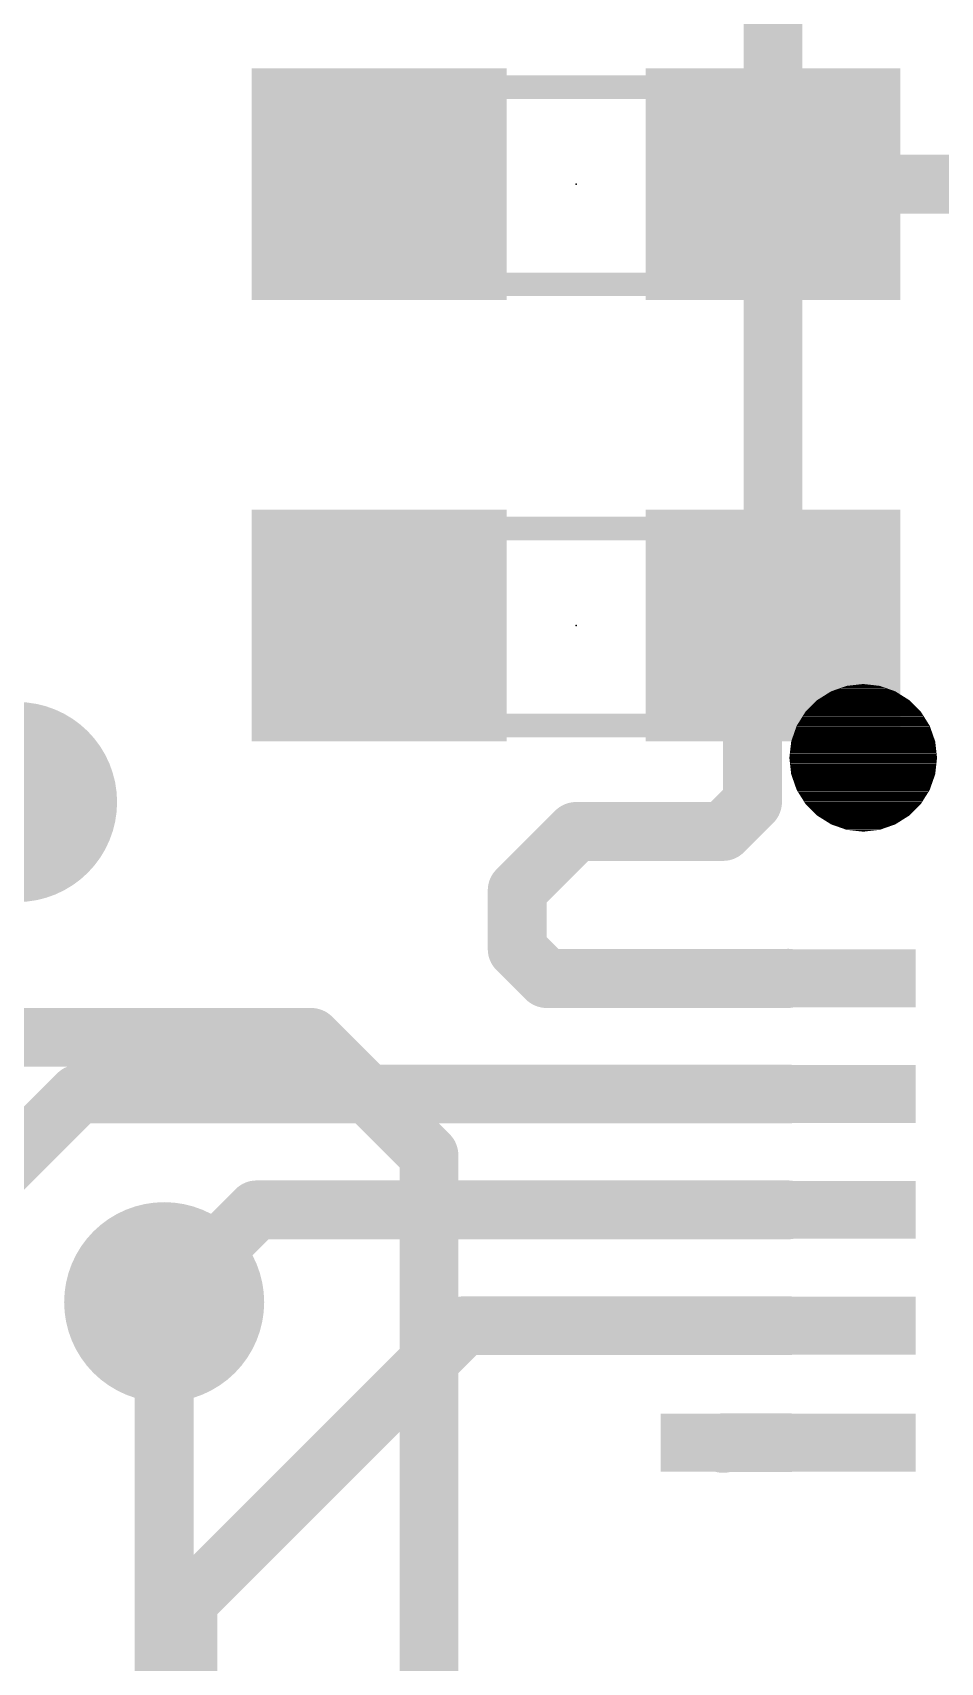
# Model space of a CAD drawing. Extents: x -37 to 70, y -9 to 26.
# Drawn here: x 13.53 to 17.45, y 10.76 to 17.8 of the extents above; entities that cross this region are included whole.
import ezdxf

# ---------------------------------------------------------------- set-up
doc = ezdxf.new("R2010")
doc.units = 0
for name, color, linetype in [('1', 12, 'CONTINUOUS'), ('16', 132, 'CONTINUOUS'), ('18', 110, 'CONTINUOUS'), ('21', 41, 'CONTINUOUS'), ('23', 53, 'CONTINUOUS'), ('51', 53, 'CONTINUOUS')]:
    doc.layers.add(name, color=color, linetype=linetype)

# ---------------------------------------------------------------- blocks, each defined once
blk = doc.blocks.new('RECT')
blk.add_solid([(-0.5, -0.5), (0.5, -0.5), (-0.5, 0.5), (0.5, 0.5)])
blk = doc.blocks.new('ROUNDV')
at = {"const_width": 0.5}
blk.add_lwpolyline([(0, -0.25, 1), (0, 0.25, 1), (0, -0.25)], format="xyb", dxfattribs=at)

msp = doc.modelspace()

# ---------------------------------------------------------------- linework, layer by layer
at = {"layer": '1', "const_width": 0.254}
for points in [[(16.725, 17.946), (16.725, 17.145)], [(18.288, 17.145), (16.725, 17.145)], [(16.725, 15.24), (16.725, 17.145)], [(16.637, 15.152), (16.725, 15.24)], [(16.637, 14.478), (16.637, 15.152)], [(16.637, 14.478), (16.51, 14.351)], [(15.875, 14.351), (15.621, 14.097)], [(16.51, 14.351), (15.875, 14.351)], [(15.621, 14.097), (15.621, 13.843)], [(15.621, 13.843), (15.748, 13.716)], [(15.748, 13.716), (16.7895, 13.716)], [(16.7895, 13.716), (16.791, 13.7175)], [(13.7255, 13.2175), (13.208, 12.7)], [(13.7255, 13.2175), (16.791, 13.2175)], [(14.4955, 12.7175), (14.097, 12.319)], [(14.4955, 12.7175), (16.791, 12.7175)], [(14.2, 11.025), (15.3925, 12.2175)], [(15.3925, 12.2175), (16.791, 12.2175)], [(16.51, 11.7094), (16.5131, 11.7125)], [(16.5131, 11.7125), (16.791, 11.7125)], [(14.2, 10.16), (14.2, 11.025)]]:
    msp.add_lwpolyline(points, dxfattribs=at)
at = {"layer": '1', "const_width": 0.127}
for points in [[(16.725, 17.2085, 1), (16.725, 17.0815)], [(16.7885, 17.145, 1), (16.6615, 17.145)], [(16.6615, 17.145, 1), (16.7885, 17.145)], [(16.7699, 15.1951, 1), (16.6801, 15.2849)], [(16.7005, 15.152, 1), (16.5735, 15.152)], [(16.6615, 15.24, 1), (16.7885, 15.24)], [(16.5921, 15.1969, 1), (16.6819, 15.1071)], [(16.6819, 14.4331, 1), (16.5921, 14.5229)], [(16.5735, 14.478, 1), (16.7005, 14.478)], [(15.875, 14.4145, 1), (15.875, 14.2875)], [(15.9199, 14.3061, 1), (15.8301, 14.3959)], [(16.4651, 14.3959, 1), (16.5549, 14.3061)], [(16.51, 14.2875, 1), (16.51, 14.4145)], [(15.6845, 14.097, 1), (15.5575, 14.097)], [(15.5761, 14.1419, 1), (15.6659, 14.0521)], [(15.6659, 13.8879, 1), (15.5761, 13.7981)], [(15.5575, 13.843, 1), (15.6845, 13.843)], [(15.748, 13.7795, 1), (15.748, 13.6525)], [(15.7031, 13.6711, 1), (15.7929, 13.7609)], [(16.7446, 13.7609, 1), (16.8344, 13.6711)], [(16.8359, 13.6726, 1), (16.7461, 13.7624)], [(16.7895, 13.6525, 1), (16.7895, 13.7795)], [(13.7255, 13.281, 1), (13.7255, 13.154)], [(13.7704, 13.1726, 1), (13.6806, 13.2624)], [(16.791, 13.154, 1), (16.791, 13.281)], [(14.4955, 12.781, 1), (14.4955, 12.654)], [(14.5404, 12.6726, 1), (14.4506, 12.7624)], [(16.791, 12.654, 1), (16.791, 12.781)], [(14.0521, 12.3639, 1), (14.1419, 12.2741)], [(15.3925, 12.281, 1), (15.3925, 12.154)], [(15.4374, 12.1726, 1), (15.3476, 12.2624)], [(16.791, 12.154, 1), (16.791, 12.281)], [(16.5131, 11.776, 1), (16.5131, 11.649)], [(16.558, 11.6676, 1), (16.4682, 11.7574)], [(16.791, 11.649, 1), (16.791, 11.776)], [(16.4651, 11.7543, 1), (16.5549, 11.6645)], [(14.2635, 11.025, 1), (14.1365, 11.025)], [(14.1551, 11.0699, 1), (14.2449, 10.9801)]]:
    msp.add_lwpolyline(points, format="xyb", dxfattribs=at)
at = {"layer": '16', "const_width": 0.254}
for points in [[(13.081, 13.462), (14.732, 13.462)], [(14.732, 13.462), (15.24, 12.954)], [(15.24, 12.954), (15.24, 10.16)], [(14.097, 9.017), (14.097, 12.319)]]:
    msp.add_lwpolyline(points, dxfattribs=at)
at = {"layer": '16', "const_width": 0.127}
for points in [[(14.7769, 13.5069, 1), (14.6871, 13.4171)], [(14.732, 13.3985, 1), (14.732, 13.5255)], [(15.3035, 12.954, 1), (15.1765, 12.954)], [(15.1951, 12.9091, 1), (15.2849, 12.9989)], [(14.1605, 12.319, 1), (14.0335, 12.319)]]:
    msp.add_lwpolyline(points, format="xyb", dxfattribs=at)
at = {"layer": '21', "const_width": 0.0025}
for points in [[(17.1148, 14.9863), (17.0441, 14.9783)], [(17.1002, 14.9846), (17.1293, 14.9846)], [(17.1854, 14.9783), (17.1148, 14.9863)], [(16.9168, 14.917), (16.8665, 14.8667)], [(16.9158, 14.916), (17.3137, 14.916)], [(16.977, 14.9548), (16.9168, 14.917)], [(16.9193, 14.9186), (17.3102, 14.9186)], [(16.9233, 14.9211), (17.3062, 14.9211)], [(16.9274, 14.9236), (17.3021, 14.9236)], [(16.9314, 14.9262), (17.2981, 14.9262)], [(16.9355, 14.9287), (17.294, 14.9287)], [(16.9395, 14.9313), (17.29, 14.9313)], [(16.9436, 14.9338), (17.286, 14.9338)], [(16.9476, 14.9363), (17.2819, 14.9363)], [(16.9516, 14.9389), (17.2779, 14.9389)], [(16.9557, 14.9414), (17.2738, 14.9414)], [(16.9597, 14.944), (17.2698, 14.944)], [(16.9638, 14.9465), (17.2657, 14.9465)], [(16.9678, 14.949), (17.2617, 14.949)], [(16.9719, 14.9516), (17.2577, 14.9516)], [(16.9759, 14.9541), (17.2536, 14.9541)], [(17.0441, 14.9783), (16.977, 14.9548)], [(16.9823, 14.9567), (17.2472, 14.9567)], [(16.9895, 14.9592), (17.24, 14.9592)], [(16.9968, 14.9617), (17.2327, 14.9617)], [(17.0041, 14.9643), (17.2254, 14.9643)], [(17.0113, 14.9668), (17.2182, 14.9668)], [(17.0186, 14.9694), (17.2109, 14.9694)], [(17.0259, 14.9719), (17.2037, 14.9719)], [(17.0331, 14.9744), (17.1964, 14.9744)], [(17.0404, 14.977), (17.1891, 14.977)], [(17.0551, 14.9795), (17.1744, 14.9795)], [(17.0776, 14.9821), (17.1519, 14.9821)], [(17.2525, 14.9548), (17.1854, 14.9783)], [(17.3127, 14.917), (17.2525, 14.9548)], [(17.363, 14.8667), (17.3127, 14.917)], [(16.8665, 14.8667), (16.8287, 14.8065)], [(16.8528, 14.8449), (17.3767, 14.8449)], [(16.8544, 14.8474), (17.3751, 14.8474)], [(16.856, 14.85), (17.3735, 14.85)], [(16.8576, 14.8525), (17.3719, 14.8525)], [(16.8592, 14.855), (17.3703, 14.855)], [(16.8608, 14.8576), (17.3687, 14.8576)], [(16.8624, 14.8601), (17.3671, 14.8601)], [(16.864, 14.8627), (17.3655, 14.8627)], [(16.8656, 14.8652), (17.3639, 14.8652)], [(16.8675, 14.8677), (17.362, 14.8677)], [(16.8701, 14.8703), (17.3594, 14.8703)], [(16.8726, 14.8728), (17.3569, 14.8728)], [(16.8752, 14.8754), (17.3543, 14.8754)], [(16.8777, 14.8779), (17.3518, 14.8779)], [(16.8803, 14.8804), (17.3493, 14.8804)], [(16.8828, 14.883), (17.3467, 14.883)], [(16.8853, 14.8855), (17.3442, 14.8855)], [(16.8879, 14.8881), (17.3416, 14.8881)], [(16.8904, 14.8906), (17.3391, 14.8906)], [(16.893, 14.8931), (17.3365, 14.8931)], [(16.8955, 14.8957), (17.334, 14.8957)], [(16.898, 14.8982), (17.3315, 14.8982)], [(16.9006, 14.9008), (17.3289, 14.9008)], [(16.9031, 14.9033), (17.3264, 14.9033)], [(16.9057, 14.9058), (17.3238, 14.9058)], [(16.9082, 14.9084), (17.3213, 14.9084)], [(16.9107, 14.9109), (17.3188, 14.9109)], [(16.9133, 14.9135), (17.3162, 14.9135)], [(17.4008, 14.8065), (17.363, 14.8667)], [(16.8287, 14.8065), (16.8052, 14.7394)], [(16.8172, 14.7737), (17.4123, 14.7737)], [(16.8181, 14.7763), (17.4114, 14.7763)], [(16.819, 14.7788), (17.4105, 14.7788)], [(16.8199, 14.7814), (17.4096, 14.7814)], [(16.8208, 14.7839), (17.4087, 14.7839)], [(16.8217, 14.7864), (17.4078, 14.7864)], [(16.8226, 14.789), (17.4069, 14.789)], [(16.8235, 14.7915), (17.4061, 14.7915)], [(16.8243, 14.7941), (17.4052, 14.7941)], [(16.8252, 14.7966), (17.4043, 14.7966)], [(16.8261, 14.7991), (17.4034, 14.7991)], [(16.827, 14.8017), (17.4025, 14.8017)], [(16.8279, 14.8042), (17.4016, 14.8042)], [(16.8289, 14.8068), (17.4007, 14.8068)], [(16.8305, 14.8093), (17.3991, 14.8093)], [(16.832, 14.8118), (17.3975, 14.8118)], [(16.8336, 14.8144), (17.3959, 14.8144)], [(16.8352, 14.8169), (17.3943, 14.8169)], [(16.8368, 14.8195), (17.3927, 14.8195)], [(16.8384, 14.822), (17.3911, 14.822)], [(16.84, 14.8245), (17.3895, 14.8245)], [(16.8416, 14.8271), (17.3879, 14.8271)], [(16.8432, 14.8296), (17.3863, 14.8296)], [(16.8448, 14.8322), (17.3847, 14.8322)], [(16.8464, 14.8347), (17.3831, 14.8347)], [(16.848, 14.8373), (17.3815, 14.8373)], [(16.8496, 14.8398), (17.3799, 14.8398)], [(16.8512, 14.8423), (17.3783, 14.8423)], [(17.4243, 14.7394), (17.4008, 14.8065)], [(16.8052, 14.7394), (16.7973, 14.6688)], [(16.8013, 14.7051), (17.4282, 14.7051)], [(16.8016, 14.7077), (17.4279, 14.7077)], [(16.8019, 14.7102), (17.4276, 14.7102)], [(16.8022, 14.7128), (17.4273, 14.7128)], [(16.8025, 14.7153), (17.427, 14.7153)], [(16.8028, 14.7178), (17.4267, 14.7178)], [(16.8031, 14.7204), (17.4264, 14.7204)], [(16.8034, 14.7229), (17.4261, 14.7229)], [(16.8036, 14.7255), (17.4259, 14.7255)], [(16.8039, 14.728), (17.4256, 14.728)], [(16.8042, 14.7305), (17.4253, 14.7305)], [(16.8045, 14.7331), (17.425, 14.7331)], [(16.8048, 14.7356), (17.4247, 14.7356)], [(16.8051, 14.7382), (17.4244, 14.7382)], [(16.8057, 14.7407), (17.4238, 14.7407)], [(16.8066, 14.7432), (17.4229, 14.7432)], [(16.8074, 14.7458), (17.4221, 14.7458)], [(16.8083, 14.7483), (17.4212, 14.7483)], [(16.8092, 14.7509), (17.4203, 14.7509)], [(16.8101, 14.7534), (17.4194, 14.7534)], [(16.811, 14.756), (17.4185, 14.756)], [(16.8119, 14.7585), (17.4176, 14.7585)], [(16.8128, 14.761), (17.4167, 14.761)], [(16.8137, 14.7636), (17.4158, 14.7636)], [(16.8146, 14.7661), (17.4149, 14.7661)], [(16.8154, 14.7687), (17.4141, 14.7687)], [(16.8163, 14.7712), (17.4132, 14.7712)], [(17.4322, 14.6688), (17.4243, 14.7394)], [(16.7973, 14.6696), (17.4322, 14.6696)], [(16.7973, 14.6688), (16.8052, 14.5981)], [(16.7974, 14.667), (17.4321, 14.667)], [(16.7976, 14.6721), (17.4319, 14.6721)], [(16.7977, 14.6645), (17.4318, 14.6645)], [(16.7979, 14.6747), (17.4316, 14.6747)], [(16.798, 14.6619), (17.4315, 14.6619)], [(16.7982, 14.6772), (17.4313, 14.6772)], [(16.7983, 14.6594), (17.4312, 14.6594)], [(16.7985, 14.6797), (17.431, 14.6797)], [(16.7986, 14.6569), (17.4309, 14.6569)], [(16.7988, 14.6823), (17.4307, 14.6823)], [(16.7989, 14.6543), (17.4306, 14.6543)], [(16.7991, 14.6848), (17.4304, 14.6848)], [(16.7993, 14.6874), (17.4302, 14.6874)], [(16.7992, 14.6518), (17.4303, 14.6518)], [(16.7994, 14.6492), (17.4301, 14.6492)], [(16.7996, 14.6899), (17.4299, 14.6899)], [(16.7997, 14.6467), (17.4298, 14.6467)], [(16.7999, 14.6924), (17.4296, 14.6924)], [(16.8, 14.6442), (17.4295, 14.6442)], [(16.8002, 14.695), (17.4293, 14.695)], [(16.8003, 14.6416), (17.4292, 14.6416)], [(16.8005, 14.6975), (17.429, 14.6975)], [(16.8006, 14.6391), (17.4289, 14.6391)], [(16.8008, 14.7001), (17.4287, 14.7001)], [(16.8009, 14.6365), (17.4286, 14.6365)], [(16.8011, 14.7026), (17.4284, 14.7026)], [(16.8012, 14.634), (17.4283, 14.634)], [(17.4243, 14.5981), (17.4322, 14.6688)], [(16.8014, 14.6315), (17.428, 14.6315)], [(16.8017, 14.6289), (17.4278, 14.6289)], [(16.802, 14.6264), (17.4275, 14.6264)], [(16.8023, 14.6238), (17.4272, 14.6238)], [(16.8026, 14.6213), (17.4269, 14.6213)], [(16.8029, 14.6188), (17.4266, 14.6188)], [(16.8032, 14.6162), (17.4263, 14.6162)], [(16.8035, 14.6137), (17.426, 14.6137)], [(16.8037, 14.6111), (17.4258, 14.6111)], [(16.804, 14.6086), (17.4255, 14.6086)], [(16.8043, 14.6061), (17.4252, 14.6061)], [(16.8046, 14.6035), (17.4249, 14.6035)], [(16.8049, 14.601), (17.4246, 14.601)], [(16.8052, 14.5984), (17.4243, 14.5984)], [(16.8052, 14.5981), (16.8287, 14.531)], [(16.806, 14.5959), (17.4235, 14.5959)], [(16.8069, 14.5934), (17.4226, 14.5934)], [(16.8078, 14.5908), (17.4217, 14.5908)], [(16.8086, 14.5883), (17.4209, 14.5883)], [(16.8095, 14.5857), (17.42, 14.5857)], [(16.8104, 14.5832), (17.4191, 14.5832)], [(16.8113, 14.5806), (17.4182, 14.5806)], [(16.8122, 14.5781), (17.4173, 14.5781)], [(16.8131, 14.5756), (17.4164, 14.5756)], [(16.814, 14.573), (17.4155, 14.573)], [(16.8149, 14.5705), (17.4146, 14.5705)], [(16.8158, 14.5679), (17.4137, 14.5679)], [(16.8166, 14.5654), (17.4128, 14.5654)], [(16.8175, 14.5629), (17.412, 14.5629)], [(17.4008, 14.531), (17.4243, 14.5981)], [(16.8184, 14.5603), (17.4111, 14.5603)], [(16.8193, 14.5578), (17.4102, 14.5578)], [(16.8202, 14.5552), (17.4093, 14.5552)], [(16.8211, 14.5527), (17.4084, 14.5527)], [(16.822, 14.5502), (17.4075, 14.5502)], [(16.8229, 14.5476), (17.4066, 14.5476)], [(16.8238, 14.5451), (17.4057, 14.5451)], [(16.8247, 14.5425), (17.4048, 14.5425)], [(16.8255, 14.54), (17.404, 14.54)], [(16.8264, 14.5375), (17.4031, 14.5375)], [(16.8273, 14.5349), (17.4022, 14.5349)], [(16.8282, 14.5324), (17.4013, 14.5324)], [(16.8287, 14.531), (16.8665, 14.4708)], [(16.8294, 14.5298), (17.4001, 14.5298)], [(16.831, 14.5273), (17.3985, 14.5273)], [(16.8326, 14.5248), (17.3969, 14.5248)], [(16.8342, 14.5222), (17.3953, 14.5222)], [(16.8358, 14.5197), (17.3937, 14.5197)], [(16.8374, 14.5171), (17.3921, 14.5171)], [(16.839, 14.5146), (17.3905, 14.5146)], [(16.8406, 14.5121), (17.3889, 14.5121)], [(16.8422, 14.5095), (17.3873, 14.5095)], [(16.8438, 14.507), (17.3857, 14.507)], [(16.8454, 14.5044), (17.3841, 14.5044)], [(16.847, 14.5019), (17.3825, 14.5019)], [(16.8486, 14.4993), (17.3809, 14.4993)], [(16.8502, 14.4968), (17.3793, 14.4968)], [(16.8518, 14.4943), (17.3777, 14.4943)], [(17.363, 14.4708), (17.4008, 14.531)], [(16.8534, 14.4917), (17.3761, 14.4917)], [(16.855, 14.4892), (17.3745, 14.4892)], [(16.8566, 14.4866), (17.3729, 14.4866)], [(16.8582, 14.4841), (17.3713, 14.4841)], [(16.8598, 14.4816), (17.3697, 14.4816)], [(16.8613, 14.479), (17.3682, 14.479)], [(16.8629, 14.4765), (17.3666, 14.4765)], [(16.8645, 14.4739), (17.365, 14.4739)], [(16.8661, 14.4714), (17.3634, 14.4714)], [(16.8665, 14.4708), (16.9168, 14.4205)], [(16.8684, 14.4689), (17.3611, 14.4689)], [(16.871, 14.4663), (17.3585, 14.4663)], [(16.8735, 14.4638), (17.356, 14.4638)], [(16.8761, 14.4612), (17.3534, 14.4612)], [(16.8786, 14.4587), (17.3509, 14.4587)], [(16.8812, 14.4562), (17.3483, 14.4562)], [(16.8837, 14.4536), (17.3458, 14.4536)], [(16.8862, 14.4511), (17.3433, 14.4511)], [(16.8888, 14.4485), (17.3407, 14.4485)], [(16.8913, 14.446), (17.3382, 14.446)], [(16.8939, 14.4435), (17.3356, 14.4435)], [(16.8964, 14.4409), (17.3331, 14.4409)], [(16.8989, 14.4384), (17.3306, 14.4384)], [(16.9015, 14.4358), (17.328, 14.4358)], [(16.904, 14.4333), (17.3255, 14.4333)], [(16.9066, 14.4308), (17.3229, 14.4308)], [(16.9091, 14.4282), (17.3204, 14.4282)], [(16.9116, 14.4257), (17.3179, 14.4257)], [(16.9142, 14.4231), (17.3153, 14.4231)], [(17.3127, 14.4205), (17.363, 14.4708)], [(16.9167, 14.4206), (17.3128, 14.4206)], [(16.9168, 14.4205), (16.977, 14.3827)], [(16.9207, 14.418), (17.3088, 14.418)], [(16.9248, 14.4155), (17.3047, 14.4155)], [(16.9288, 14.413), (17.3007, 14.413)], [(16.9329, 14.4104), (17.2966, 14.4104)], [(16.9369, 14.4079), (17.2926, 14.4079)], [(16.9409, 14.4053), (17.2886, 14.4053)], [(16.945, 14.4028), (17.2845, 14.4028)], [(16.949, 14.4003), (17.2805, 14.4003)], [(16.9531, 14.3977), (17.2764, 14.3977)], [(16.9571, 14.3952), (17.2724, 14.3952)], [(16.9612, 14.3926), (17.2683, 14.3926)], [(16.9652, 14.3901), (17.2643, 14.3901)], [(16.9692, 14.3876), (17.2603, 14.3876)], [(16.9733, 14.385), (17.2562, 14.385)], [(16.977, 14.3827), (17.0441, 14.3592)], [(16.9776, 14.3825), (17.2519, 14.3825)], [(16.9849, 14.3799), (17.2446, 14.3799)], [(16.9921, 14.3774), (17.2374, 14.3774)], [(16.9994, 14.3749), (17.2301, 14.3749)], [(17.0066, 14.3723), (17.2229, 14.3723)], [(17.0139, 14.3698), (17.2156, 14.3698)], [(17.0212, 14.3672), (17.2083, 14.3672)], [(17.0284, 14.3647), (17.2011, 14.3647)], [(17.0357, 14.3622), (17.1938, 14.3622)], [(17.0429, 14.3596), (17.1866, 14.3596)], [(17.0441, 14.3592), (17.1148, 14.3513)], [(17.0631, 14.3571), (17.1664, 14.3571)], [(17.0856, 14.3545), (17.1439, 14.3545)], [(17.1082, 14.352), (17.1213, 14.352)], [(17.1148, 14.3513), (17.1854, 14.3592)], [(17.1854, 14.3592), (17.2525, 14.3827)], [(17.2525, 14.3827), (17.3127, 14.4205)]]:
    msp.add_lwpolyline(points, dxfattribs=at)
at = {"layer": '21', "const_width": 0.0013}
for points in [[(17.1002, 14.9852, 1), (17.1002, 14.984)], [(17.1148, 14.9869, 1), (17.1147, 14.9856)], [(17.1148, 14.9856, 1), (17.1147, 14.9869)], [(17.1293, 14.984, 1), (17.1293, 14.9852)], [(16.9158, 14.9166, 1), (16.9158, 14.9154)], [(16.9165, 14.9175, 1), (16.9171, 14.9164)], [(16.9172, 14.9165, 1), (16.9163, 14.9174)], [(16.9193, 14.9192, 1), (16.9193, 14.9179)], [(16.9233, 14.9217, 1), (16.9233, 14.9205)], [(16.9274, 14.9243, 1), (16.9274, 14.923)], [(16.9314, 14.9268, 1), (16.9314, 14.9255)], [(16.9355, 14.9293, 1), (16.9355, 14.9281)], [(16.9395, 14.9319, 1), (16.9395, 14.9306)], [(16.9436, 14.9344, 1), (16.9436, 14.9332)], [(16.9476, 14.937, 1), (16.9476, 14.9357)], [(16.9516, 14.9395, 1), (16.9516, 14.9382)], [(16.9557, 14.9421, 1), (16.9557, 14.9408)], [(16.9597, 14.9446, 1), (16.9597, 14.9433)], [(16.9638, 14.9471, 1), (16.9638, 14.9459)], [(16.9678, 14.9497, 1), (16.9678, 14.9484)], [(16.9719, 14.9522, 1), (16.9719, 14.9509)], [(16.9759, 14.9548, 1), (16.9759, 14.9535)], [(16.9768, 14.9554, 1), (16.9772, 14.9542)], [(16.9773, 14.9543, 1), (16.9767, 14.9553)], [(16.9823, 14.9573, 1), (16.9823, 14.956)], [(16.9895, 14.9598, 1), (16.9895, 14.9586)], [(16.9968, 14.9624, 1), (16.9968, 14.9611)], [(17.0041, 14.9649, 1), (17.0041, 14.9636)], [(17.0113, 14.9675, 1), (17.0113, 14.9662)], [(17.0186, 14.97, 1), (17.0186, 14.9687)], [(17.0259, 14.9725, 1), (17.0259, 14.9713)], [(17.0331, 14.9751, 1), (17.0331, 14.9738)], [(17.0404, 14.9776, 1), (17.0404, 14.9763)], [(17.044, 14.9789, 1), (17.0442, 14.9777)], [(17.0443, 14.9777, 1), (17.0439, 14.9789)], [(17.0551, 14.9802, 1), (17.0551, 14.9789)], [(17.0776, 14.9827, 1), (17.0776, 14.9814)], [(17.1519, 14.9814, 1), (17.1519, 14.9827)], [(17.1744, 14.9789, 1), (17.1744, 14.9802)], [(17.1856, 14.9789, 1), (17.1852, 14.9777)], [(17.1853, 14.9777, 1), (17.1855, 14.9789)], [(17.1891, 14.9763, 1), (17.1891, 14.9776)], [(17.1964, 14.9738, 1), (17.1964, 14.9751)], [(17.2037, 14.9713, 1), (17.2037, 14.9725)], [(17.2109, 14.9687, 1), (17.2109, 14.97)], [(17.2182, 14.9662, 1), (17.2182, 14.9675)], [(17.2254, 14.9636, 1), (17.2254, 14.9649)], [(17.2327, 14.9611, 1), (17.2327, 14.9624)], [(17.24, 14.9586, 1), (17.24, 14.9598)], [(17.2472, 14.956, 1), (17.2472, 14.9573)], [(17.2528, 14.9553, 1), (17.2522, 14.9543)], [(17.2523, 14.9542, 1), (17.2527, 14.9554)], [(17.2536, 14.9535, 1), (17.2536, 14.9548)], [(17.2577, 14.9509, 1), (17.2577, 14.9522)], [(17.2617, 14.9484, 1), (17.2617, 14.9497)], [(17.2657, 14.9459, 1), (17.2657, 14.9471)], [(17.2698, 14.9433, 1), (17.2698, 14.9446)], [(17.2738, 14.9408, 1), (17.2738, 14.9421)], [(17.2779, 14.9382, 1), (17.2779, 14.9395)], [(17.2819, 14.9357, 1), (17.2819, 14.937)], [(17.286, 14.9332, 1), (17.286, 14.9344)], [(17.29, 14.9306, 1), (17.29, 14.9319)], [(17.294, 14.9281, 1), (17.294, 14.9293)], [(17.2981, 14.9255, 1), (17.2981, 14.9268)], [(17.3021, 14.923, 1), (17.3021, 14.9243)], [(17.3062, 14.9205, 1), (17.3062, 14.9217)], [(17.3102, 14.9179, 1), (17.3102, 14.9192)], [(17.3132, 14.9174, 1), (17.3123, 14.9165)], [(17.3124, 14.9164, 1), (17.313, 14.9175)], [(17.3137, 14.9154, 1), (17.3137, 14.9166)], [(16.8528, 14.8455, 1), (16.8528, 14.8442)], [(16.8544, 14.848, 1), (16.8544, 14.8468)], [(16.856, 14.8506, 1), (16.856, 14.8493)], [(16.8576, 14.8531, 1), (16.8576, 14.8519)], [(16.8592, 14.8557, 1), (16.8592, 14.8544)], [(16.8608, 14.8582, 1), (16.8608, 14.8569)], [(16.8624, 14.8608, 1), (16.8624, 14.8595)], [(16.864, 14.8633, 1), (16.864, 14.862)], [(16.8656, 14.8658, 1), (16.8656, 14.8646)], [(16.8671, 14.8664, 1), (16.866, 14.867)], [(16.8661, 14.8672, 1), (16.867, 14.8663)], [(16.8675, 14.8684, 1), (16.8675, 14.8671)], [(16.8701, 14.8709, 1), (16.8701, 14.8696)], [(16.8726, 14.8735, 1), (16.8726, 14.8722)], [(16.8752, 14.876, 1), (16.8752, 14.8747)], [(16.8777, 14.8785, 1), (16.8777, 14.8773)], [(16.8803, 14.8811, 1), (16.8803, 14.8798)], [(16.8828, 14.8836, 1), (16.8828, 14.8823)], [(16.8853, 14.8862, 1), (16.8853, 14.8849)], [(16.8879, 14.8887, 1), (16.8879, 14.8874)], [(16.8904, 14.8912, 1), (16.8904, 14.89)], [(16.893, 14.8938, 1), (16.893, 14.8925)], [(16.8955, 14.8963, 1), (16.8955, 14.895)], [(16.898, 14.8989, 1), (16.898, 14.8976)], [(16.9006, 14.9014, 1), (16.9006, 14.9001)], [(16.9031, 14.9039, 1), (16.9031, 14.9027)], [(16.9057, 14.9065, 1), (16.9057, 14.9052)], [(16.9082, 14.909, 1), (16.9082, 14.9078)], [(16.9107, 14.9116, 1), (16.9107, 14.9103)], [(16.9133, 14.9141, 1), (16.9133, 14.9128)], [(17.3162, 14.9128, 1), (17.3162, 14.9141)], [(17.3188, 14.9103, 1), (17.3188, 14.9116)], [(17.3213, 14.9078, 1), (17.3213, 14.909)], [(17.3238, 14.9052, 1), (17.3238, 14.9065)], [(17.3264, 14.9027, 1), (17.3264, 14.9039)], [(17.3289, 14.9001, 1), (17.3289, 14.9014)], [(17.3315, 14.8976, 1), (17.3315, 14.8989)], [(17.334, 14.895, 1), (17.334, 14.8963)], [(17.3365, 14.8925, 1), (17.3365, 14.8938)], [(17.3391, 14.89, 1), (17.3391, 14.8912)], [(17.3416, 14.8874, 1), (17.3416, 14.8887)], [(17.3442, 14.8849, 1), (17.3442, 14.8862)], [(17.3467, 14.8823, 1), (17.3467, 14.8836)], [(17.3493, 14.8798, 1), (17.3493, 14.8811)], [(17.3518, 14.8773, 1), (17.3518, 14.8785)], [(17.3543, 14.8747, 1), (17.3543, 14.876)], [(17.3569, 14.8722, 1), (17.3569, 14.8735)], [(17.3594, 14.8696, 1), (17.3594, 14.8709)], [(17.362, 14.8671, 1), (17.362, 14.8684)], [(17.3635, 14.867, 1), (17.3624, 14.8664)], [(17.3625, 14.8663, 1), (17.3634, 14.8672)], [(17.3639, 14.8646, 1), (17.3639, 14.8658)], [(17.3655, 14.862, 1), (17.3655, 14.8633)], [(17.3671, 14.8595, 1), (17.3671, 14.8608)], [(17.3687, 14.8569, 1), (17.3687, 14.8582)], [(17.3703, 14.8544, 1), (17.3703, 14.8557)], [(17.3719, 14.8519, 1), (17.3719, 14.8531)], [(17.3735, 14.8493, 1), (17.3735, 14.8506)], [(17.3751, 14.8468, 1), (17.3751, 14.848)], [(17.3767, 14.8442, 1), (17.3767, 14.8455)], [(16.8172, 14.7744, 1), (16.8172, 14.7731)], [(16.8181, 14.7769, 1), (16.8181, 14.7756)], [(16.819, 14.7795, 1), (16.819, 14.7782)], [(16.8199, 14.782, 1), (16.8199, 14.7807)], [(16.8208, 14.7845, 1), (16.8208, 14.7833)], [(16.8217, 14.7871, 1), (16.8217, 14.7858)], [(16.8226, 14.7896, 1), (16.8226, 14.7883)], [(16.8235, 14.7922, 1), (16.8235, 14.7909)], [(16.8243, 14.7947, 1), (16.8243, 14.7934)], [(16.8252, 14.7972, 1), (16.8252, 14.796)], [(16.8261, 14.7998, 1), (16.8261, 14.7985)], [(16.827, 14.8023, 1), (16.827, 14.801)], [(16.8279, 14.8049, 1), (16.8279, 14.8036)], [(16.8293, 14.8063, 1), (16.8281, 14.8067)], [(16.8282, 14.8068, 1), (16.8292, 14.8062)], [(16.8289, 14.8074, 1), (16.8289, 14.8061)], [(16.8305, 14.8099, 1), (16.8305, 14.8087)], [(16.832, 14.8125, 1), (16.832, 14.8112)], [(16.8336, 14.815, 1), (16.8336, 14.8137)], [(16.8352, 14.8176, 1), (16.8352, 14.8163)], [(16.8368, 14.8201, 1), (16.8368, 14.8188)], [(16.8384, 14.8226, 1), (16.8384, 14.8214)], [(16.84, 14.8252, 1), (16.84, 14.8239)], [(16.8416, 14.8277, 1), (16.8416, 14.8265)], [(16.8432, 14.8303, 1), (16.8432, 14.829)], [(16.8448, 14.8328, 1), (16.8448, 14.8315)], [(16.8464, 14.8353, 1), (16.8464, 14.8341)], [(16.848, 14.8379, 1), (16.848, 14.8366)], [(16.8496, 14.8404, 1), (16.8496, 14.8392)], [(16.8512, 14.843, 1), (16.8512, 14.8417)], [(17.3783, 14.8417, 1), (17.3783, 14.843)], [(17.3799, 14.8392, 1), (17.3799, 14.8404)], [(17.3815, 14.8366, 1), (17.3815, 14.8379)], [(17.3831, 14.8341, 1), (17.3831, 14.8353)], [(17.3847, 14.8315, 1), (17.3847, 14.8328)], [(17.3863, 14.829, 1), (17.3863, 14.8303)], [(17.3879, 14.8265, 1), (17.3879, 14.8277)], [(17.3895, 14.8239, 1), (17.3895, 14.8252)], [(17.3911, 14.8214, 1), (17.3911, 14.8226)], [(17.3927, 14.8188, 1), (17.3927, 14.8201)], [(17.3943, 14.8163, 1), (17.3943, 14.8176)], [(17.3959, 14.8137, 1), (17.3959, 14.815)], [(17.3975, 14.8112, 1), (17.3975, 14.8125)], [(17.3991, 14.8087, 1), (17.3991, 14.8099)], [(17.4014, 14.8067, 1), (17.4002, 14.8063)], [(17.4003, 14.8062, 1), (17.4013, 14.8068)], [(17.4007, 14.8061, 1), (17.4007, 14.8074)], [(17.4016, 14.8036, 1), (17.4016, 14.8049)], [(17.4025, 14.801, 1), (17.4025, 14.8023)], [(17.4034, 14.7985, 1), (17.4034, 14.7998)], [(17.4043, 14.796, 1), (17.4043, 14.7972)], [(17.4052, 14.7934, 1), (17.4052, 14.7947)], [(17.4061, 14.7909, 1), (17.4061, 14.7922)], [(17.4069, 14.7883, 1), (17.4069, 14.7896)], [(17.4078, 14.7858, 1), (17.4078, 14.7871)], [(17.4087, 14.7833, 1), (17.4087, 14.7845)], [(17.4096, 14.7807, 1), (17.4096, 14.782)], [(17.4105, 14.7782, 1), (17.4105, 14.7795)], [(17.4114, 14.7756, 1), (17.4114, 14.7769)], [(17.4123, 14.7731, 1), (17.4123, 14.7744)], [(16.8013, 14.7058, 1), (16.8013, 14.7045)], [(16.8016, 14.7083, 1), (16.8016, 14.707)], [(16.8019, 14.7109, 1), (16.8019, 14.7096)], [(16.8022, 14.7134, 1), (16.8022, 14.7121)], [(16.8025, 14.7159, 1), (16.8025, 14.7147)], [(16.8028, 14.7185, 1), (16.8028, 14.7172)], [(16.8031, 14.721, 1), (16.8031, 14.7197)], [(16.8034, 14.7236, 1), (16.8034, 14.7223)], [(16.8036, 14.7261, 1), (16.8036, 14.7248)], [(16.8039, 14.7286, 1), (16.8039, 14.7274)], [(16.8042, 14.7312, 1), (16.8042, 14.7299)], [(16.8045, 14.7337, 1), (16.8045, 14.7324)], [(16.8048, 14.7363, 1), (16.8048, 14.735)], [(16.8051, 14.7388, 1), (16.8051, 14.7375)], [(16.8046, 14.7396, 1), (16.8058, 14.7392)], [(16.8058, 14.7393, 1), (16.8046, 14.7395)], [(16.8057, 14.7413, 1), (16.8057, 14.7401)], [(16.8066, 14.7439, 1), (16.8066, 14.7426)], [(16.8074, 14.7464, 1), (16.8074, 14.7452)], [(16.8083, 14.749, 1), (16.8083, 14.7477)], [(16.8092, 14.7515, 1), (16.8092, 14.7502)], [(16.8101, 14.754, 1), (16.8101, 14.7528)], [(16.811, 14.7566, 1), (16.811, 14.7553)], [(16.8119, 14.7591, 1), (16.8119, 14.7579)], [(16.8128, 14.7617, 1), (16.8128, 14.7604)], [(16.8137, 14.7642, 1), (16.8137, 14.7629)], [(16.8146, 14.7667, 1), (16.8146, 14.7655)], [(16.8154, 14.7693, 1), (16.8154, 14.768)], [(16.8163, 14.7718, 1), (16.8163, 14.7706)], [(17.4132, 14.7706, 1), (17.4132, 14.7718)], [(17.4141, 14.768, 1), (17.4141, 14.7693)], [(17.4149, 14.7655, 1), (17.4149, 14.7667)], [(17.4158, 14.7629, 1), (17.4158, 14.7642)], [(17.4167, 14.7604, 1), (17.4167, 14.7617)], [(17.4176, 14.7579, 1), (17.4176, 14.7591)], [(17.4185, 14.7553, 1), (17.4185, 14.7566)], [(17.4194, 14.7528, 1), (17.4194, 14.754)], [(17.4203, 14.7502, 1), (17.4203, 14.7515)], [(17.4212, 14.7477, 1), (17.4212, 14.749)], [(17.4221, 14.7452, 1), (17.4221, 14.7464)], [(17.4229, 14.7426, 1), (17.4229, 14.7439)], [(17.4249, 14.7395, 1), (17.4237, 14.7393)], [(17.4237, 14.7392, 1), (17.4249, 14.7396)], [(17.4238, 14.7401, 1), (17.4238, 14.7413)], [(17.4244, 14.7375, 1), (17.4244, 14.7388)], [(17.4247, 14.735, 1), (17.4247, 14.7363)], [(17.425, 14.7324, 1), (17.425, 14.7337)], [(17.4253, 14.7299, 1), (17.4253, 14.7312)], [(17.4256, 14.7274, 1), (17.4256, 14.7286)], [(17.4259, 14.7248, 1), (17.4259, 14.7261)], [(17.4261, 14.7223, 1), (17.4261, 14.7236)], [(17.4264, 14.7197, 1), (17.4264, 14.721)], [(17.4267, 14.7172, 1), (17.4267, 14.7185)], [(17.427, 14.7147, 1), (17.427, 14.7159)], [(17.4273, 14.7121, 1), (17.4273, 14.7134)], [(17.4276, 14.7096, 1), (17.4276, 14.7109)], [(17.4279, 14.707, 1), (17.4279, 14.7083)], [(17.4282, 14.7045, 1), (17.4282, 14.7058)], [(16.7979, 14.6688, 1), (16.7966, 14.6687)], [(16.7966, 14.6688, 1), (16.7979, 14.6687)], [(16.7973, 14.6702, 1), (16.7973, 14.6689)], [(16.7974, 14.6677, 1), (16.7974, 14.6664)], [(16.7976, 14.6727, 1), (16.7976, 14.6715)], [(16.7977, 14.6651, 1), (16.7977, 14.6639)], [(16.7979, 14.6753, 1), (16.7979, 14.674)], [(16.798, 14.6626, 1), (16.798, 14.6613)], [(16.7982, 14.6778, 1), (16.7982, 14.6766)], [(16.7983, 14.66, 1), (16.7983, 14.6588)], [(16.7985, 14.6804, 1), (16.7985, 14.6791)], [(16.7986, 14.6575, 1), (16.7986, 14.6562)], [(16.7988, 14.6829, 1), (16.7988, 14.6816)], [(16.7989, 14.655, 1), (16.7989, 14.6537)], [(16.7991, 14.6854, 1), (16.7991, 14.6842)], [(16.7992, 14.6524, 1), (16.7992, 14.6511)], [(16.7993, 14.688, 1), (16.7993, 14.6867)], [(16.7994, 14.6499, 1), (16.7994, 14.6486)], [(16.7996, 14.6905, 1), (16.7996, 14.6893)], [(16.7997, 14.6473, 1), (16.7997, 14.6461)], [(16.7999, 14.6931, 1), (16.7999, 14.6918)], [(16.8, 14.6448, 1), (16.8, 14.6435)], [(16.8002, 14.6956, 1), (16.8002, 14.6943)], [(16.8003, 14.6423, 1), (16.8003, 14.641)], [(16.8005, 14.6982, 1), (16.8005, 14.6969)], [(16.8006, 14.6397, 1), (16.8006, 14.6384)], [(16.8008, 14.7007, 1), (16.8008, 14.6994)], [(16.8009, 14.6372, 1), (16.8009, 14.6359)], [(16.8011, 14.7032, 1), (16.8011, 14.702)], [(16.8012, 14.6346, 1), (16.8012, 14.6334)], [(17.4283, 14.6334, 1), (17.4283, 14.6346)], [(17.4284, 14.702, 1), (17.4284, 14.7032)], [(17.4286, 14.6359, 1), (17.4286, 14.6372)], [(17.4287, 14.6994, 1), (17.4287, 14.7007)], [(17.4289, 14.6384, 1), (17.4289, 14.6397)], [(17.429, 14.6969, 1), (17.429, 14.6982)], [(17.4292, 14.641, 1), (17.4292, 14.6423)], [(17.4293, 14.6943, 1), (17.4293, 14.6956)], [(17.4295, 14.6435, 1), (17.4295, 14.6448)], [(17.4296, 14.6918, 1), (17.4296, 14.6931)], [(17.4298, 14.6461, 1), (17.4298, 14.6473)], [(17.4299, 14.6893, 1), (17.4299, 14.6905)], [(17.4301, 14.6486, 1), (17.4301, 14.6499)], [(17.4302, 14.6867, 1), (17.4302, 14.688)], [(17.4303, 14.6511, 1), (17.4303, 14.6524)], [(17.4304, 14.6842, 1), (17.4304, 14.6854)], [(17.4306, 14.6537, 1), (17.4306, 14.655)], [(17.4307, 14.6816, 1), (17.4307, 14.6829)], [(17.4309, 14.6562, 1), (17.4309, 14.6575)], [(17.431, 14.6791, 1), (17.431, 14.6804)], [(17.4313, 14.6766, 1), (17.4313, 14.6778)], [(17.4312, 14.6588, 1), (17.4312, 14.66)], [(17.4315, 14.6613, 1), (17.4315, 14.6626)], [(17.4316, 14.674, 1), (17.4316, 14.6753)], [(17.4329, 14.6687, 1), (17.4316, 14.6688)], [(17.4316, 14.6687, 1), (17.4329, 14.6688)], [(17.4318, 14.6639, 1), (17.4318, 14.6651)], [(17.4319, 14.6715, 1), (17.4319, 14.6727)], [(17.4321, 14.6664, 1), (17.4321, 14.6677)], [(17.4322, 14.6689, 1), (17.4322, 14.6702)], [(16.8014, 14.6321, 1), (16.8014, 14.6308)], [(16.8017, 14.6296, 1), (16.8017, 14.6283)], [(16.802, 14.627, 1), (16.802, 14.6257)], [(16.8023, 14.6245, 1), (16.8023, 14.6232)], [(16.8026, 14.6219, 1), (16.8026, 14.6207)], [(16.8029, 14.6194, 1), (16.8029, 14.6181)], [(16.8032, 14.6169, 1), (16.8032, 14.6156)], [(16.8035, 14.6143, 1), (16.8035, 14.613)], [(16.8037, 14.6118, 1), (16.8037, 14.6105)], [(16.804, 14.6092, 1), (16.804, 14.608)], [(16.8043, 14.6067, 1), (16.8043, 14.6054)], [(16.8046, 14.6041, 1), (16.8046, 14.6029)], [(16.8049, 14.6016, 1), (16.8049, 14.6003)], [(16.8052, 14.5991, 1), (16.8052, 14.5978)], [(16.8058, 14.5983, 1), (16.8046, 14.5979)], [(16.8046, 14.598, 1), (16.8058, 14.5982)], [(16.806, 14.5965, 1), (16.806, 14.5953)], [(16.8069, 14.594, 1), (16.8069, 14.5927)], [(16.8078, 14.5914, 1), (16.8078, 14.5902)], [(16.8086, 14.5889, 1), (16.8086, 14.5876)], [(16.8095, 14.5864, 1), (16.8095, 14.5851)], [(16.8104, 14.5838, 1), (16.8104, 14.5826)], [(16.8113, 14.5813, 1), (16.8113, 14.58)], [(16.8122, 14.5787, 1), (16.8122, 14.5775)], [(16.8131, 14.5762, 1), (16.8131, 14.5749)], [(16.814, 14.5737, 1), (16.814, 14.5724)], [(16.8149, 14.5711, 1), (16.8149, 14.5698)], [(16.8158, 14.5686, 1), (16.8158, 14.5673)], [(16.8166, 14.566, 1), (16.8166, 14.5648)], [(16.8175, 14.5635, 1), (16.8175, 14.5622)], [(17.412, 14.5622, 1), (17.412, 14.5635)], [(17.4128, 14.5648, 1), (17.4128, 14.566)], [(17.4137, 14.5673, 1), (17.4137, 14.5686)], [(17.4146, 14.5698, 1), (17.4146, 14.5711)], [(17.4155, 14.5724, 1), (17.4155, 14.5737)], [(17.4164, 14.5749, 1), (17.4164, 14.5762)], [(17.4173, 14.5775, 1), (17.4173, 14.5787)], [(17.4182, 14.58, 1), (17.4182, 14.5813)], [(17.4191, 14.5826, 1), (17.4191, 14.5838)], [(17.42, 14.5851, 1), (17.42, 14.5864)], [(17.4209, 14.5876, 1), (17.4209, 14.5889)], [(17.4217, 14.5902, 1), (17.4217, 14.5914)], [(17.4226, 14.5927, 1), (17.4226, 14.594)], [(17.4235, 14.5953, 1), (17.4235, 14.5965)], [(17.4237, 14.5982, 1), (17.4249, 14.598)], [(17.4249, 14.5979, 1), (17.4237, 14.5983)], [(17.4243, 14.5978, 1), (17.4243, 14.5991)], [(17.4246, 14.6003, 1), (17.4246, 14.6016)], [(17.4249, 14.6029, 1), (17.4249, 14.6041)], [(17.4252, 14.6054, 1), (17.4252, 14.6067)], [(17.4255, 14.608, 1), (17.4255, 14.6092)], [(17.4258, 14.6105, 1), (17.4258, 14.6118)], [(17.426, 14.613, 1), (17.426, 14.6143)], [(17.4263, 14.6156, 1), (17.4263, 14.6169)], [(17.4266, 14.6181, 1), (17.4266, 14.6194)], [(17.4269, 14.6207, 1), (17.4269, 14.6219)], [(17.4272, 14.6232, 1), (17.4272, 14.6245)], [(17.4275, 14.6257, 1), (17.4275, 14.627)], [(17.4278, 14.6283, 1), (17.4278, 14.6296)], [(17.428, 14.6308, 1), (17.428, 14.6321)], [(16.8184, 14.561, 1), (16.8184, 14.5597)], [(16.8193, 14.5584, 1), (16.8193, 14.5571)], [(16.8202, 14.5559, 1), (16.8202, 14.5546)], [(16.8211, 14.5533, 1), (16.8211, 14.5521)], [(16.822, 14.5508, 1), (16.822, 14.5495)], [(16.8229, 14.5483, 1), (16.8229, 14.547)], [(16.8238, 14.5457, 1), (16.8238, 14.5444)], [(16.8247, 14.5432, 1), (16.8247, 14.5419)], [(16.8255, 14.5406, 1), (16.8255, 14.5394)], [(16.8264, 14.5381, 1), (16.8264, 14.5368)], [(16.8273, 14.5356, 1), (16.8273, 14.5343)], [(16.8282, 14.533, 1), (16.8282, 14.5317)], [(16.8281, 14.5308, 1), (16.8293, 14.5312)], [(16.8292, 14.5313, 1), (16.8282, 14.5307)], [(16.8294, 14.5305, 1), (16.8294, 14.5292)], [(16.831, 14.5279, 1), (16.831, 14.5267)], [(16.8326, 14.5254, 1), (16.8326, 14.5241)], [(16.8342, 14.5228, 1), (16.8342, 14.5216)], [(16.8358, 14.5203, 1), (16.8358, 14.519)], [(16.8374, 14.5178, 1), (16.8374, 14.5165)], [(16.839, 14.5152, 1), (16.839, 14.514)], [(16.8406, 14.5127, 1), (16.8406, 14.5114)], [(16.8422, 14.5101, 1), (16.8422, 14.5089)], [(16.8438, 14.5076, 1), (16.8438, 14.5063)], [(16.8454, 14.5051, 1), (16.8454, 14.5038)], [(16.847, 14.5025, 1), (16.847, 14.5013)], [(16.8486, 14.5, 1), (16.8486, 14.4987)], [(16.8502, 14.4974, 1), (16.8502, 14.4962)], [(16.8518, 14.4949, 1), (16.8518, 14.4936)], [(17.3777, 14.4936, 1), (17.3777, 14.4949)], [(17.3793, 14.4962, 1), (17.3793, 14.4974)], [(17.3809, 14.4987, 1), (17.3809, 14.5)], [(17.3825, 14.5013, 1), (17.3825, 14.5025)], [(17.3841, 14.5038, 1), (17.3841, 14.5051)], [(17.3857, 14.5063, 1), (17.3857, 14.5076)], [(17.3873, 14.5089, 1), (17.3873, 14.5101)], [(17.3889, 14.5114, 1), (17.3889, 14.5127)], [(17.3905, 14.514, 1), (17.3905, 14.5152)], [(17.3921, 14.5165, 1), (17.3921, 14.5178)], [(17.3937, 14.519, 1), (17.3937, 14.5203)], [(17.3953, 14.5216, 1), (17.3953, 14.5228)], [(17.3969, 14.5241, 1), (17.3969, 14.5254)], [(17.3985, 14.5267, 1), (17.3985, 14.5279)], [(17.4001, 14.5292, 1), (17.4001, 14.5305)], [(17.4002, 14.5312, 1), (17.4014, 14.5308)], [(17.4013, 14.5307, 1), (17.4003, 14.5313)], [(17.4013, 14.5317, 1), (17.4013, 14.533)], [(17.4022, 14.5343, 1), (17.4022, 14.5356)], [(17.4031, 14.5368, 1), (17.4031, 14.5381)], [(17.404, 14.5394, 1), (17.404, 14.5406)], [(17.4048, 14.5419, 1), (17.4048, 14.5432)], [(17.4057, 14.5444, 1), (17.4057, 14.5457)], [(17.4066, 14.547, 1), (17.4066, 14.5483)], [(17.4075, 14.5495, 1), (17.4075, 14.5508)], [(17.4084, 14.5521, 1), (17.4084, 14.5533)], [(17.4093, 14.5546, 1), (17.4093, 14.5559)], [(17.4102, 14.5571, 1), (17.4102, 14.5584)], [(17.4111, 14.5597, 1), (17.4111, 14.561)], [(16.8534, 14.4924, 1), (16.8534, 14.4911)], [(16.855, 14.4898, 1), (16.855, 14.4885)], [(16.8566, 14.4873, 1), (16.8566, 14.486)], [(16.8582, 14.4847, 1), (16.8582, 14.4835)], [(16.8598, 14.4822, 1), (16.8598, 14.4809)], [(16.8613, 14.4797, 1), (16.8613, 14.4784)], [(16.8629, 14.4771, 1), (16.8629, 14.4758)], [(16.8645, 14.4746, 1), (16.8645, 14.4733)], [(16.8661, 14.472, 1), (16.8661, 14.4708)], [(16.867, 14.4712, 1), (16.8661, 14.4703)], [(16.866, 14.4705, 1), (16.8671, 14.4711)], [(16.8684, 14.4695, 1), (16.8684, 14.4682)], [(16.871, 14.467, 1), (16.871, 14.4657)], [(16.8735, 14.4644, 1), (16.8735, 14.4631)], [(16.8761, 14.4619, 1), (16.8761, 14.4606)], [(16.8786, 14.4593, 1), (16.8786, 14.4581)], [(16.8812, 14.4568, 1), (16.8812, 14.4555)], [(16.8837, 14.4543, 1), (16.8837, 14.453)], [(16.8862, 14.4517, 1), (16.8862, 14.4504)], [(16.8888, 14.4492, 1), (16.8888, 14.4479)], [(16.8913, 14.4466, 1), (16.8913, 14.4454)], [(16.8939, 14.4441, 1), (16.8939, 14.4428)], [(16.8964, 14.4415, 1), (16.8964, 14.4403)], [(16.8989, 14.439, 1), (16.8989, 14.4377)], [(16.9015, 14.4365, 1), (16.9015, 14.4352)], [(16.904, 14.4339, 1), (16.904, 14.4327)], [(16.9066, 14.4314, 1), (16.9066, 14.4301)], [(16.9091, 14.4288, 1), (16.9091, 14.4276)], [(16.9116, 14.4263, 1), (16.9116, 14.425)], [(16.9142, 14.4238, 1), (16.9142, 14.4225)], [(17.3153, 14.4225, 1), (17.3153, 14.4238)], [(17.3179, 14.425, 1), (17.3179, 14.4263)], [(17.3204, 14.4276, 1), (17.3204, 14.4288)], [(17.3229, 14.4301, 1), (17.3229, 14.4314)], [(17.3255, 14.4327, 1), (17.3255, 14.4339)], [(17.328, 14.4352, 1), (17.328, 14.4365)], [(17.3306, 14.4377, 1), (17.3306, 14.439)], [(17.3331, 14.4403, 1), (17.3331, 14.4415)], [(17.3356, 14.4428, 1), (17.3356, 14.4441)], [(17.3382, 14.4454, 1), (17.3382, 14.4466)], [(17.3407, 14.4479, 1), (17.3407, 14.4492)], [(17.3433, 14.4504, 1), (17.3433, 14.4517)], [(17.3458, 14.453, 1), (17.3458, 14.4543)], [(17.3483, 14.4555, 1), (17.3483, 14.4568)], [(17.3509, 14.4581, 1), (17.3509, 14.4593)], [(17.3534, 14.4606, 1), (17.3534, 14.4619)], [(17.356, 14.4631, 1), (17.356, 14.4644)], [(17.3585, 14.4657, 1), (17.3585, 14.467)], [(17.3611, 14.4682, 1), (17.3611, 14.4695)], [(17.3624, 14.4711, 1), (17.3635, 14.4705)], [(17.3634, 14.4703, 1), (17.3625, 14.4712)], [(17.3634, 14.4708, 1), (17.3634, 14.472)], [(17.365, 14.4733, 1), (17.365, 14.4746)], [(17.3666, 14.4758, 1), (17.3666, 14.4771)], [(17.3682, 14.4784, 1), (17.3682, 14.4797)], [(17.3697, 14.4809, 1), (17.3697, 14.4822)], [(17.3713, 14.4835, 1), (17.3713, 14.4847)], [(17.3729, 14.486, 1), (17.3729, 14.4873)], [(17.3745, 14.4885, 1), (17.3745, 14.4898)], [(17.3761, 14.4911, 1), (17.3761, 14.4924)], [(16.9167, 14.4212, 1), (16.9167, 14.42)], [(16.9171, 14.4211, 1), (16.9165, 14.42)], [(16.9163, 14.4201, 1), (16.9172, 14.421)], [(16.9207, 14.4187, 1), (16.9207, 14.4174)], [(16.9248, 14.4161, 1), (16.9248, 14.4149)], [(16.9288, 14.4136, 1), (16.9288, 14.4123)], [(16.9329, 14.4111, 1), (16.9329, 14.4098)], [(16.9369, 14.4085, 1), (16.9369, 14.4072)], [(16.9409, 14.406, 1), (16.9409, 14.4047)], [(16.945, 14.4034, 1), (16.945, 14.4022)], [(16.949, 14.4009, 1), (16.949, 14.3996)], [(16.9531, 14.3984, 1), (16.9531, 14.3971)], [(16.9571, 14.3958, 1), (16.9571, 14.3945)], [(16.9612, 14.3933, 1), (16.9612, 14.392)], [(16.9652, 14.3907, 1), (16.9652, 14.3895)], [(16.9692, 14.3882, 1), (16.9692, 14.3869)], [(16.9733, 14.3857, 1), (16.9733, 14.3844)], [(16.9772, 14.3833, 1), (16.9768, 14.3821)], [(16.9767, 14.3822, 1), (16.9773, 14.3832)], [(16.9776, 14.3831, 1), (16.9776, 14.3818)], [(16.9849, 14.3806, 1), (16.9849, 14.3793)], [(16.9921, 14.378, 1), (16.9921, 14.3768)], [(16.9994, 14.3755, 1), (16.9994, 14.3742)], [(17.0066, 14.373, 1), (17.0066, 14.3717)], [(17.0139, 14.3704, 1), (17.0139, 14.3691)], [(17.0212, 14.3679, 1), (17.0212, 14.3666)], [(17.0284, 14.3653, 1), (17.0284, 14.3641)], [(17.0357, 14.3628, 1), (17.0357, 14.3615)], [(17.0429, 14.3602, 1), (17.0429, 14.359)], [(17.0442, 14.3598, 1), (17.044, 14.3586)], [(17.0439, 14.3586, 1), (17.0443, 14.3598)], [(17.0631, 14.3577, 1), (17.0631, 14.3564)], [(17.0856, 14.3552, 1), (17.0856, 14.3539)], [(17.1082, 14.3526, 1), (17.1082, 14.3514)], [(17.1147, 14.3519, 1), (17.1148, 14.3506)], [(17.1147, 14.3506, 1), (17.1148, 14.3519)], [(17.1213, 14.3514, 1), (17.1213, 14.3526)], [(17.1439, 14.3539, 1), (17.1439, 14.3552)], [(17.1664, 14.3564, 1), (17.1664, 14.3577)], [(17.1852, 14.3598, 1), (17.1856, 14.3586)], [(17.1855, 14.3586, 1), (17.1853, 14.3598)], [(17.1866, 14.359, 1), (17.1866, 14.3602)], [(17.1938, 14.3615, 1), (17.1938, 14.3628)], [(17.2011, 14.3641, 1), (17.2011, 14.3653)], [(17.2083, 14.3666, 1), (17.2083, 14.3679)], [(17.2156, 14.3691, 1), (17.2156, 14.3704)], [(17.2229, 14.3717, 1), (17.2229, 14.373)], [(17.2301, 14.3742, 1), (17.2301, 14.3755)], [(17.2374, 14.3768, 1), (17.2374, 14.378)], [(17.2446, 14.3793, 1), (17.2446, 14.3806)], [(17.2519, 14.3818, 1), (17.2519, 14.3831)], [(17.2522, 14.3832, 1), (17.2528, 14.3822)], [(17.2527, 14.3821, 1), (17.2523, 14.3833)], [(17.2562, 14.3844, 1), (17.2562, 14.3857)], [(17.2603, 14.3869, 1), (17.2603, 14.3882)], [(17.2643, 14.3895, 1), (17.2643, 14.3907)], [(17.2683, 14.392, 1), (17.2683, 14.3933)], [(17.2724, 14.3945, 1), (17.2724, 14.3958)], [(17.2764, 14.3971, 1), (17.2764, 14.3984)], [(17.2805, 14.3996, 1), (17.2805, 14.4009)], [(17.2845, 14.4022, 1), (17.2845, 14.4034)], [(17.2886, 14.4047, 1), (17.2886, 14.406)], [(17.2926, 14.4072, 1), (17.2926, 14.4085)], [(17.2966, 14.4098, 1), (17.2966, 14.4111)], [(17.3007, 14.4123, 1), (17.3007, 14.4136)], [(17.3047, 14.4149, 1), (17.3047, 14.4161)], [(17.3088, 14.4174, 1), (17.3088, 14.4187)], [(17.3123, 14.421, 1), (17.3132, 14.4201)], [(17.313, 14.42, 1), (17.3124, 14.4211)], [(17.3128, 14.42, 1), (17.3128, 14.4212)]]:
    msp.add_lwpolyline(points, format="xyb", dxfattribs=at)
at = {"layer": '23'}
for p in [(15.875, 17.145), (15.875, 15.24)]:
    msp.add_point(p, dxfattribs=at)
at = {"layer": '51', "const_width": 0.1016}
for points in [[(16.231, 17.564), (15.519, 17.564)], [(16.231, 16.713), (15.519, 16.713)], [(16.231, 15.659), (15.519, 15.659)], [(16.231, 14.808), (15.519, 14.808)]]:
    msp.add_lwpolyline(points, dxfattribs=at)
at = {"layer": '51', "const_width": 0.0508}
for points in [[(15.519, 17.5894, 1), (15.519, 17.5386)], [(16.231, 17.5386, 1), (16.231, 17.5894)], [(15.519, 16.7384, 1), (15.519, 16.6876)], [(16.231, 16.6876, 1), (16.231, 16.7384)], [(15.519, 15.6844, 1), (15.519, 15.6336)], [(16.231, 15.6336, 1), (16.231, 15.6844)], [(15.519, 14.8334, 1), (15.519, 14.7826)], [(16.231, 14.7826, 1), (16.231, 14.8334)]]:
    msp.add_lwpolyline(points, format="xyb", dxfattribs=at)

# ---------------------------------------------------------------- block references
at = {"layer": '1', "xscale": 1.1, "rotation": 180}
for p in [(15.025, 17.145), (16.725, 17.145), (15.025, 15.24), (16.725, 15.24)]:
    msp.add_blockref('RECT', p, dxfattribs=at)
at = {"layer": '1', "xscale": 1.1, "yscale": 0.25}
for p in [(16.791, 13.7175), (16.791, 13.2175), (16.791, 12.7175), (16.791, 12.2175), (16.791, 11.7125)]:
    msp.add_blockref('RECT', p, dxfattribs=at)
at = {"layer": '18', "xscale": 0.8636, "yscale": 0.8636}
for p in [(13.462, 14.478), (13.462, 14.478), (14.097, 12.319), (14.097, 12.319)]:
    msp.add_blockref('ROUNDV', p, dxfattribs=at)
at = {"layer": '51', "xscale": 0.5001, "yscale": 0.95, "rotation": 180}
for p in [(15.2948, 17.1399), (16.4632, 17.1399), (15.2948, 15.2349), (16.4632, 15.2349)]:
    msp.add_blockref('RECT', p, dxfattribs=at)

doc.saveas('drawing.dxf')
